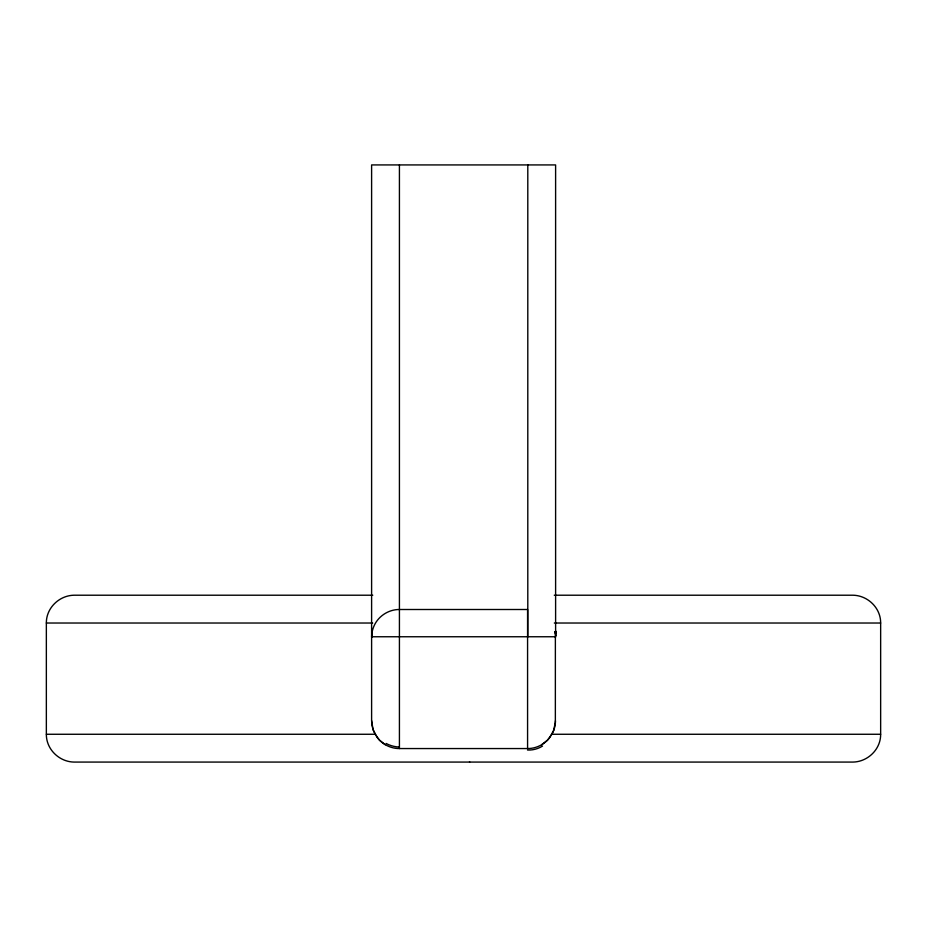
<?xml version="1.0" encoding="UTF-8"?>
<svg xmlns="http://www.w3.org/2000/svg" width="927" height="927" viewBox="0 0 927 927"><rect width="100%" height="100%" fill="white"/><g stroke="black" fill="none" stroke-linecap="round" stroke-linejoin="round"><path stroke-width="1.39" d="M377.312 737.614L373.118 729.769L371.611 721.044L371.611 164.925L555.609 164.925L555.609 636.756L371.623 636.756A52.271 36.964 0 0 1 372.306 631.206M527.799 164.925L527.799 636.756M554.265 595.215L853.072 595.215C867.869 595.516 880.812 608.054 880.65 623.025L880.65 734.265C880.812 749.225 867.869 761.774 853.072 762.075L73.928 762.075C59.131 761.774 46.188 749.225 46.35 734.265L46.35 623.025C46.188 608.054 59.131 595.516 73.928 595.215L372.77 595.215M549.688 737.614L553.662 730.383L555.354 722.214L555.377 636.791M549.491 737.88C544.334 744.555 536.003 748.61 527.579 748.553L399.421 748.553C390.997 748.61 382.666 744.555 377.509 737.88M541.669 744.717L547.475 740.175L551.878 734.265L880.65 734.265M46.35 623.025L372.677 623.025M554.323 623.025L880.65 623.025M46.35 734.265L375.122 734.265L379.525 740.175L385.331 744.717M554.867 631.971L555.03 632.886M527.579 748.553L527.579 609.502L399.421 609.502C388.865 609.41 378.61 615.887 374.23 625.516A53.198 37.613 0 0 0 371.646 636.756M399.421 164.925L399.421 748.553M469.665 762.064A27.822 0.614 90 0 1 469.549 761.6M542.527 746.084A25.968 25.805 -8.4 0 1 527.509 750.036M555.458 720.754A27.335 26.767 88.3 0 1 551.924 734.288M554.891 631.693A27.358 26.802 -88 0 1 555.458 637.312M555.98 631.31A18.598 7.856 -78.1 0 1 556.339 632.886M555.609 633.141A6.825 1.9 -85.5 0 1 555.98 635.632M375.168 734.23A27.335 26.64 -90 0 1 371.669 720.742M371.681 637.324A27.358 26.663 90 0 1 372.26 631.716M399.352 747.035A25.968 22.526 16 0 1 386.119 743.466"/></g></svg>
